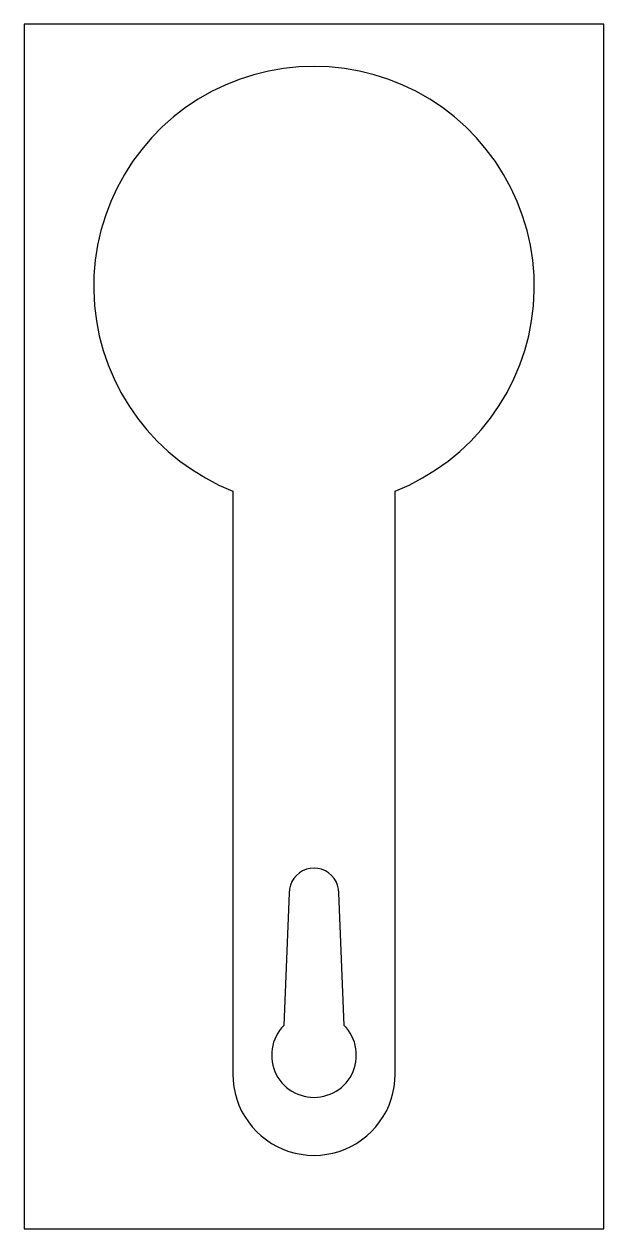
# Model space of a CAD drawing. Header units: millimetres. Extents: x 0 to 50, y 0 to 104.
import ezdxf

# ---------------------------------------------------------------- set-up
doc = ezdxf.new("R2010")
doc.units = ezdxf.units.MM
doc.layers.add('CORTE', color=1, linetype='Continuous')
doc.layers.add('PLANCHA', color=8, linetype='Continuous')

msp = doc.modelspace()

# ---------------------------------------------------------------- linework, layer by layer
at = {"layer": 'CORTE'}
for points in [[(18, 13.35), (18.02, 12.8), (18.09, 12.25), (18.19, 11.72), (18.34, 11.19), (18.53, 10.67), (18.76, 10.17), (19.03, 9.69), (19.34, 9.24), (19.68, 8.8), (20.05, 8.4), (20.45, 8.03), (20.89, 7.69), (21.34, 7.38), (21.82, 7.11), (22.32, 6.88), (22.84, 6.69), (23.37, 6.54), (23.9, 6.44), (24.45, 6.37), (25, 6.35), (25.55, 6.37), (26.1, 6.44), (26.63, 6.54), (27.16, 6.69), (27.68, 6.88), (28.18, 7.11), (28.66, 7.38), (29.11, 7.69), (29.55, 8.03), (29.95, 8.4), (30.32, 8.8), (30.66, 9.24), (30.97, 9.69), (31.24, 10.17), (31.47, 10.67), (31.66, 11.19), (31.81, 11.72), (31.91, 12.25), (31.98, 12.8), (32, 13.35), (32, 63.69), (32, 63.69), (33.2, 64.21), (34.37, 64.82), (35.49, 65.51), (36.56, 66.27), (37.57, 67.1), (38.52, 68), (39.41, 68.97), (40.23, 69.99), (40.98, 71.07), (41.65, 72.2), (42.24, 73.37), (42.75, 74.58), (43.18, 75.82), (43.52, 77.09), (43.77, 78.38), (43.93, 79.68), (44, 81), (43.98, 82.31), (43.86, 83.62), (43.66, 84.91), (43.37, 86.19), (42.99, 87.45), (42.53, 88.68), (41.98, 89.87), (41.35, 91.02), (40.65, 92.13), (39.86, 93.18), (39.01, 94.18), (38.09, 95.12), (37.11, 95.99), (36.07, 96.79), (34.98, 97.52), (33.84, 98.17), (32.65, 98.74), (31.44, 99.23), (30.19, 99.63), (28.91, 99.94), (27.62, 100.17), (26.31, 100.3), (25, 100.35), (23.69, 100.3), (22.38, 100.17), (21.09, 99.94), (19.81, 99.63), (18.56, 99.23), (17.35, 98.74), (16.16, 98.17), (15.02, 97.52), (13.93, 96.79), (12.89, 95.99), (11.91, 95.12), (10.99, 94.18), (10.14, 93.18), (9.35, 92.13), (8.65, 91.02), (8.02, 89.87), (7.47, 88.68), (7.01, 87.45), (6.63, 86.19), (6.34, 84.91), (6.14, 83.62), (6.02, 82.31), (6, 81), (6.07, 79.68), (6.23, 78.38), (6.48, 77.09), (6.82, 75.82), (7.25, 74.58), (7.76, 73.37), (8.35, 72.2), (9.02, 71.07), (9.77, 69.99), (10.59, 68.97), (11.48, 68), (12.43, 67.1), (13.44, 66.27), (14.51, 65.51), (15.63, 64.82), (16.8, 64.21), (18, 63.69), (18, 63.69)], [(27.6, 17.56), (27.15, 29), (27.12, 29.34), (27.04, 29.66), (26.92, 29.98), (26.74, 30.26), (26.52, 30.52), (26.26, 30.74), (25.98, 30.92), (25.66, 31.04), (25.34, 31.12), (25, 31.15), (24.66, 31.12), (24.34, 31.04), (24.02, 30.92), (23.74, 30.74), (23.48, 30.52), (23.26, 30.26), (23.08, 29.98), (22.96, 29.66), (22.88, 29.34), (22.85, 29), (22.4, 17.56), (22.21, 17.35), (22.03, 17.12), (21.88, 16.89), (21.74, 16.64), (21.62, 16.38), (21.52, 16.11), (21.45, 15.83), (21.39, 15.55), (21.36, 15.27), (21.35, 14.98), (21.36, 14.7), (21.4, 14.41), (21.45, 14.13), (21.53, 13.86), (21.63, 13.59), (21.75, 13.33), (21.89, 13.08), (22.05, 12.85), (22.23, 12.62), (22.43, 12.41), (22.64, 12.22), (22.86, 12.04), (23.1, 11.88), (23.35, 11.75), (23.61, 11.63), (23.88, 11.53), (24.15, 11.45), (24.43, 11.39), (24.71, 11.36), (25, 11.35), (25.29, 11.36), (25.57, 11.39), (25.85, 11.45), (26.12, 11.53), (26.39, 11.63), (26.65, 11.75), (26.9, 11.88), (27.14, 12.04), (27.36, 12.22), (27.57, 12.41), (27.77, 12.62), (27.95, 12.85), (28.11, 13.08), (28.25, 13.33), (28.37, 13.59), (28.47, 13.86), (28.55, 14.13), (28.6, 14.41), (28.64, 14.7), (28.65, 14.98), (28.64, 15.27), (28.61, 15.55), (28.55, 15.83), (28.48, 16.11), (28.38, 16.38), (28.26, 16.64), (28.12, 16.89), (27.97, 17.12), (27.79, 17.35)]]:
    msp.add_lwpolyline(points, close=True, dxfattribs=at)
at = {"layer": 'PLANCHA'}
msp.add_lwpolyline([(0, 0), (50, 0), (50, 104), (0, 104)], close=True, dxfattribs=at)

doc.saveas('drawing.dxf')
